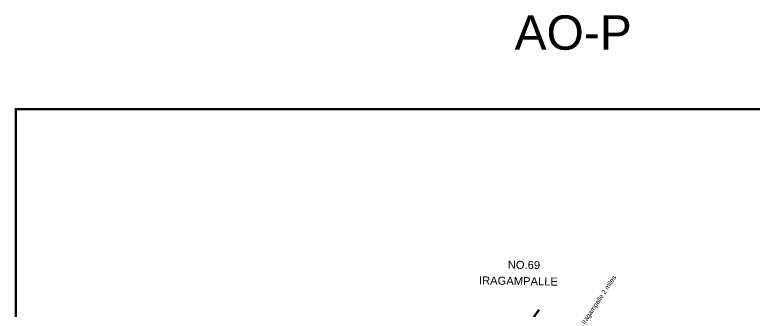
# Model space of a CAD drawing. Header units: feet. Extents: x 793020 to 798207, y 1563925 to 1571484.
# Drawn here: x 793020 to 796251, y 1570191 to 1571484 of the extents above; entities that cross this region are included whole.
import ezdxf

# ---------------------------------------------------------------- set-up
doc = ezdxf.new("R2010")
doc.units = ezdxf.units.FT
doc.header["$LTSCALE"] = 15
doc.header["$MEASUREMENT"] = 0
doc.linetypes.add('HIDDEN2', pattern=[0.1875, 0.125, -0.0625])
for name, color, linetype in [('PLOT NO', 7, 'Continuous'), ('TEXT', 1, 'Continuous'), ('text2', 7, 'Continuous'), ('VILLAGE STONES', 240, 'Continuous')]:
    doc.layers.add(name, color=color, linetype=linetype)
doc.layers.add('VILLAGE BOUNDRY', color=5, linetype='HIDDEN2', lineweight=100)
doc.styles.get("Standard").update_dxf_attribs({"font": 'arial.ttf'})

msp = doc.modelspace()

# ---------------------------------------------------------------- linework, layer by layer
at = {"layer": 'text2', "color": 5, "lineweight": -2, "const_width": 10, "elevation": -2.1}
msp.add_lwpolyline([(798202.3, 1571072.7), (793024.7, 1571072.7), (793024.7, 1563929.6), (798202.3, 1563929.6)], close=True, dxfattribs=at)
at = {"layer": 'VILLAGE BOUNDRY', "lineweight": -2, "ltscale": 10, "const_width": 10}
msp.add_lwpolyline([(795235.1, 1570090.3), (795310.8, 1570197.5)], dxfattribs=at)

# ---------------------------------------------------------------- texts
at = {"layer": 'PLOT NO', "lineweight": -2}
msp.add_text('Iragampalle 2 miles', height=20.509, rotation=56.1896, dxfattribs=at).set_placement((795511, 1570131.7, -2.1))
at = {"layer": 'TEXT', "lineweight": -2}
for s, p in [('NO.69', (795173.9, 1570376.8, -2.1)), ('IRAGAMPALLE', (795048, 1570308, -2.1))]:
    msp.add_text(s, height=35, rotation=359.0965, dxfattribs=at).set_placement(p)
at = {"layer": 'VILLAGE STONES', "insert": (795460.1, 1571482, -4.1), "char_height": 150, "width": 548.668, "attachment_point": 2}
msp.add_mtext('AO-P', dxfattribs=at)

doc.saveas('drawing.dxf')
